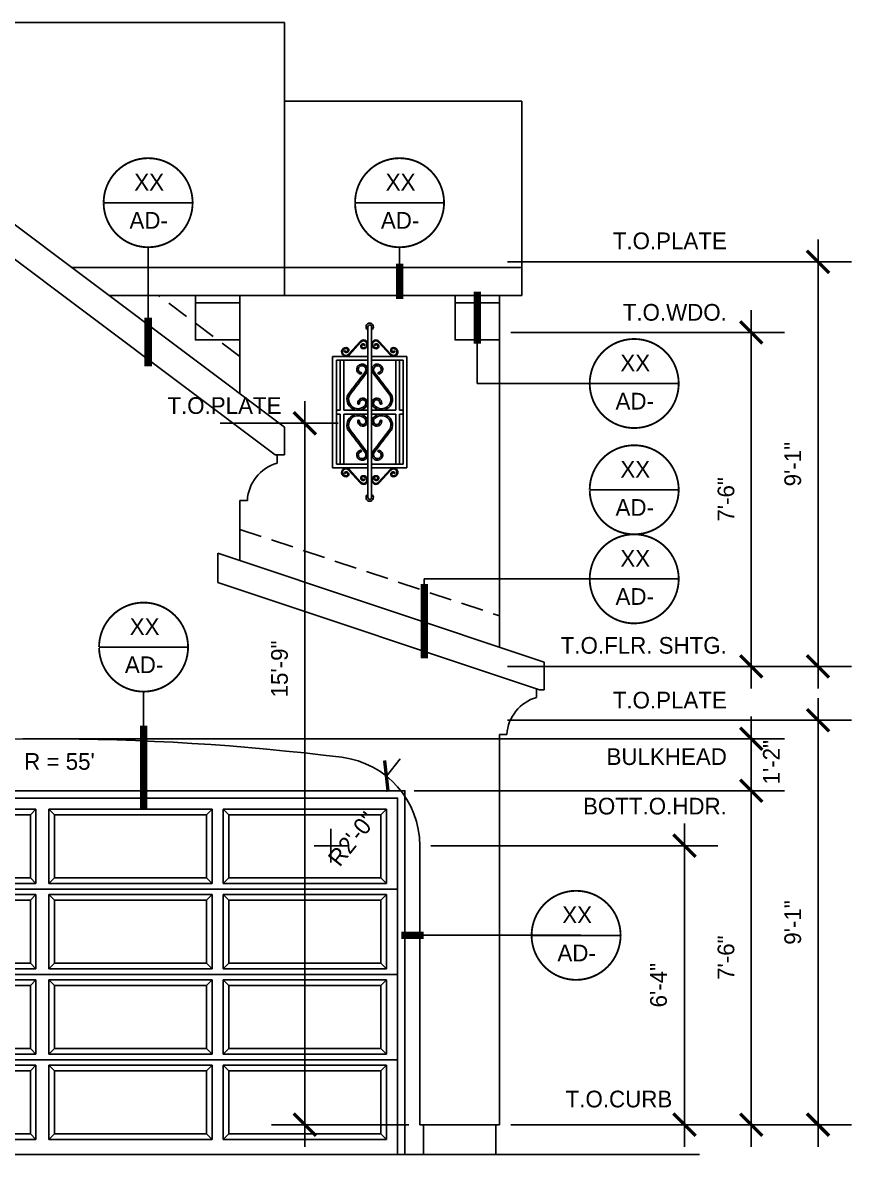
# Model space of a CAD drawing. Extents: x -1728 to 0, y -1152 to 0.
# Drawn here: x -468.5 to -245.1, y -785.5 to -480.5 of the extents above; entities that cross this region are included whole.
import ezdxf

# ---------------------------------------------------------------- set-up
doc = ezdxf.new("R2010")
doc.units = 0
doc.header["$LTSCALE"] = 48
doc.header["$MEASUREMENT"] = 0
doc.header["$PDMODE"] = 3
doc.header["$PDSIZE"] = -2
doc.linetypes.add('HIDDEN2', pattern=[0.1875, 0.125, -0.0625])
doc.layers.get('0').update_dxf_attribs({"linetype": 'CONTINUOUS'})
doc.layers.get('DEFPOINTS').update_dxf_attribs({"linetype": 'CONTINUOUS'})
for name, color, linetype in [('1EL-7', 7, 'CONTINUOUS'), ('A-DIMS', 3, 'CONTINUOUS'), ('A-EXT ELEV', 7, 'CONTINUOUS'), ('A-EXT ELEV CORBELS', 3, 'CONTINUOUS'), ('A-EXT ELEV DR-WDO', 240, 'CONTINUOUS'), ('A-EXT ELEV TRIM', 42, 'CONTINUOUS'), ('A-SECT', 7, 'CONTINUOUS'), ('A-SYM-TEXT', 3, 'CONTINUOUS'), ('A-SYMTEXT', 2, 'CONTINUOUS'), ('A-TEXT', 3, 'CONTINUOUS')]:
    doc.layers.add(name, color=color, linetype=linetype)
doc.styles.get("Standard").update_dxf_attribs({"font": 'ERASMD.TTF', "height": 4.5})
doc.dimstyles.new('ARCHITECTURE', dxfattribs={"dimscale": 48, "dimtxt": 0.18, "dimasz": 0.125, "dimexe": 0.1875, "dimexo": 0.0625, "dimgap": 0.09375, "dimtad": 1, "dimdec": 4, "dimzin": 3, "dimdsep": 46, "dimlunit": 4, "dimtxsty": 'Standard', "dimblk1": 'ARCHTICK', "dimblk2": 'ARCHTICK', "dimsah": 1, "dimcen": 0.09375, "dimdle": 0.125, "dimclrd": 1, "dimclre": 1, "dimclrt": 3, "dimadec": 0, "dimazin": 0, "dimtfac": 1, "dimtdec": 4, "dimtofl": 0, "dimtmove": 2, "dimatfit": 3, "dimldrblk": 'ARCHTICK', "dimfxl": 1, "dimfrac": 2, "dimtolj": 1, "dimtzin": 0, "dimarcsym": 0})

# ---------------------------------------------------------------- blocks, each defined once
blk = doc.blocks.new('A$C4E281F30')
at = {"layer": 'A-EXT ELEV DR-WDO'}
for p, q in [((-191, -5), (-191, -25)), ((-147, -5), (-191, -5)), ((-191, -5), (-189.5, -6.5)), ((-147, -5), (-148.5, -6.5)), ((-147, -25), (-147, -5)), ((-143.5, -5), (-143.5, -25)), ((-99.5, -5), (-143.5, -5)), ((-143.5, -5), (-142, -6.5)), ((-99.5, -5), (-101, -6.5)), ((-99.5, -25), (-99.5, -5)), ((-96, -5), (-96, -25)), ((-52, -5), (-96, -5)), ((-96, -5), (-94.5, -6.5)), ((-52, -5), (-53.5, -6.5)), ((-52, -25), (-52, -5)), ((-49, -5), (-49, -25)), ((-5, -5), (-49, -5)), ((-49, -5), (-47.5, -6.5)), ((-5, -5), (-6.5, -6.5)), ((-5, -25), (-5, -5)), ((-189.5, -6.5), (-148.5, -6.5)), ((-189.5, -23.5), (-189.5, -6.5)), ((-148.5, -6.5), (-148.5, -23.5)), ((-142, -6.5), (-101, -6.5)), ((-142, -23.5), (-142, -6.5)), ((-101, -6.5), (-101, -23.5)), ((-94.5, -6.5), (-53.5, -6.5)), ((-94.5, -23.5), (-94.5, -6.5)), ((-53.5, -6.5), (-53.5, -23.5)), ((-47.5, -6.5), (-6.5, -6.5)), ((-47.5, -23.5), (-47.5, -6.5)), ((-6.5, -6.5), (-6.5, -23.5)), ((-191, -25), (-189.5, -23.5)), ((-148.5, -23.5), (-189.5, -23.5)), ((-147, -25), (-148.5, -23.5)), ((-143.5, -25), (-142, -23.5)), ((-101, -23.5), (-142, -23.5)), ((-99.5, -25), (-101, -23.5)), ((-96, -25), (-94.5, -23.5)), ((-53.5, -23.5), (-94.5, -23.5)), ((-52, -25), (-53.5, -23.5)), ((-49, -25), (-47.5, -23.5)), ((-6.5, -23.5), (-47.5, -23.5)), ((-5, -25), (-6.5, -23.5)), ((-194, -26.5), (-5, -26.5)), ((-191, -25), (-147, -25)), ((-143.5, -25), (-99.5, -25)), ((-96, -25), (-52, -25)), ((-49, -25), (-5, -25)), ((-5, -26.5), (-2, -26.5)), ((-191, -28), (-191, -48)), ((-147, -28), (-191, -28)), ((-191, -28), (-189.5, -29.5)), ((-189.5, -29.5), (-148.5, -29.5)), ((-189.5, -46.5), (-189.5, -29.5)), ((-147, -28), (-148.5, -29.5)), ((-148.5, -29.5), (-148.5, -46.5)), ((-147, -48), (-147, -28)), ((-143.5, -28), (-143.5, -48)), ((-99.5, -28), (-143.5, -28)), ((-143.5, -28), (-142, -29.5)), ((-142, -29.5), (-101, -29.5)), ((-142, -46.5), (-142, -29.5)), ((-99.5, -28), (-101, -29.5)), ((-101, -29.5), (-101, -46.5)), ((-99.5, -48), (-99.5, -28)), ((-96, -28), (-96, -48)), ((-52, -28), (-96, -28)), ((-96, -28), (-94.5, -29.5)), ((-94.5, -29.5), (-53.5, -29.5)), ((-94.5, -46.5), (-94.5, -29.5)), ((-52, -28), (-53.5, -29.5)), ((-53.5, -29.5), (-53.5, -46.5)), ((-52, -48), (-52, -28)), ((-49, -28), (-49, -48)), ((-5, -28), (-49, -28)), ((-49, -28), (-47.5, -29.5)), ((-47.5, -29.5), (-6.5, -29.5)), ((-47.5, -46.5), (-47.5, -29.5)), ((-5, -28), (-6.5, -29.5)), ((-6.5, -29.5), (-6.5, -46.5)), ((-5, -48), (-5, -28)), ((-191, -48), (-189.5, -46.5)), ((-191, -48), (-147, -48)), ((-148.5, -46.5), (-189.5, -46.5)), ((-147, -48), (-148.5, -46.5)), ((-143.5, -48), (-142, -46.5)), ((-143.5, -48), (-99.5, -48)), ((-101, -46.5), (-142, -46.5)), ((-99.5, -48), (-101, -46.5)), ((-96, -48), (-94.5, -46.5)), ((-96, -48), (-52, -48)), ((-53.5, -46.5), (-94.5, -46.5)), ((-52, -48), (-53.5, -46.5)), ((-49, -48), (-47.5, -46.5)), ((-49, -48), (-5, -48)), ((-6.5, -46.5), (-47.5, -46.5)), ((-5, -48), (-6.5, -46.5)), ((-194, -49.5), (-5, -49.5)), ((-191, -51), (-191, -71)), ((-147, -51), (-191, -51)), ((-191, -51), (-189.5, -52.5)), ((-147, -51), (-148.5, -52.5)), ((-147, -71), (-147, -51)), ((-143.5, -51), (-143.5, -71)), ((-99.5, -51), (-143.5, -51)), ((-143.5, -51), (-142, -52.5)), ((-99.5, -51), (-101, -52.5)), ((-99.5, -71), (-99.5, -51)), ((-96, -51), (-96, -71)), ((-52, -51), (-96, -51)), ((-96, -51), (-94.5, -52.5)), ((-52, -51), (-53.5, -52.5)), ((-52, -71), (-52, -51)), ((-49, -51), (-49, -71)), ((-5, -51), (-49, -51)), ((-49, -51), (-47.5, -52.5)), ((-5, -51), (-6.5, -52.5)), ((-5, -49.5), (-2, -49.5)), ((-5, -71), (-5, -51)), ((-189.5, -52.5), (-148.5, -52.5)), ((-189.5, -69.5), (-189.5, -52.5)), ((-148.5, -52.5), (-148.5, -69.5)), ((-142, -52.5), (-101, -52.5)), ((-142, -69.5), (-142, -52.5)), ((-101, -52.5), (-101, -69.5)), ((-94.5, -52.5), (-53.5, -52.5)), ((-94.5, -69.5), (-94.5, -52.5)), ((-53.5, -52.5), (-53.5, -69.5)), ((-47.5, -52.5), (-6.5, -52.5)), ((-47.5, -69.5), (-47.5, -52.5)), ((-6.5, -52.5), (-6.5, -69.5)), ((-191, -71), (-189.5, -69.5)), ((-148.5, -69.5), (-189.5, -69.5)), ((-147, -71), (-148.5, -69.5)), ((-143.5, -71), (-142, -69.5)), ((-101, -69.5), (-142, -69.5)), ((-99.5, -71), (-101, -69.5)), ((-96, -71), (-94.5, -69.5)), ((-53.5, -69.5), (-94.5, -69.5)), ((-52, -71), (-53.5, -69.5)), ((-49, -71), (-47.5, -69.5)), ((-6.5, -69.5), (-47.5, -69.5)), ((-5, -71), (-6.5, -69.5)), ((-194, -72.5), (-5, -72.5)), ((-191, -71), (-147, -71)), ((-143.5, -71), (-99.5, -71)), ((-96, -71), (-52, -71)), ((-49, -71), (-5, -71)), ((-5, -72.5), (-2, -72.5)), ((-191, -74), (-191, -94)), ((-147, -74), (-191, -74)), ((-191, -74), (-189.5, -75.5)), ((-189.5, -75.5), (-148.5, -75.5)), ((-189.5, -92.5), (-189.5, -75.5)), ((-147, -74), (-148.5, -75.5)), ((-148.5, -75.5), (-148.5, -92.5)), ((-147, -94), (-147, -74)), ((-143.5, -74), (-143.5, -94)), ((-99.5, -74), (-143.5, -74)), ((-143.5, -74), (-142, -75.5)), ((-142, -75.5), (-101, -75.5)), ((-142, -92.5), (-142, -75.5)), ((-99.5, -74), (-101, -75.5)), ((-101, -75.5), (-101, -92.5)), ((-99.5, -94), (-99.5, -74)), ((-96, -74), (-96, -94)), ((-52, -74), (-96, -74)), ((-96, -74), (-94.5, -75.5)), ((-94.5, -75.5), (-53.5, -75.5)), ((-94.5, -92.5), (-94.5, -75.5)), ((-52, -74), (-53.5, -75.5)), ((-53.5, -75.5), (-53.5, -92.5)), ((-52, -94), (-52, -74)), ((-49, -74), (-49, -94)), ((-5, -74), (-49, -74)), ((-49, -74), (-47.5, -75.5)), ((-49, -74), (-49, -94)), ((-5, -74), (-49, -74)), ((-49, -74), (-47.5, -75.5)), ((-47.5, -75.5), (-6.5, -75.5)), ((-47.5, -92.5), (-47.5, -75.5)), ((-47.5, -75.5), (-6.5, -75.5)), ((-47.5, -92.5), (-47.5, -75.5)), ((-5, -74), (-6.5, -75.5)), ((-5, -74), (-6.5, -75.5)), ((-6.5, -75.5), (-6.5, -92.5)), ((-6.5, -75.5), (-6.5, -92.5)), ((-5, -94), (-5, -74)), ((-5, -94), (-5, -74)), ((-191, -94), (-189.5, -92.5)), ((-191, -94), (-147, -94)), ((-148.5, -92.5), (-189.5, -92.5)), ((-147, -94), (-148.5, -92.5)), ((-143.5, -94), (-142, -92.5)), ((-143.5, -94), (-99.5, -94)), ((-101, -92.5), (-142, -92.5)), ((-99.5, -94), (-101, -92.5)), ((-96, -94), (-94.5, -92.5)), ((-96, -94), (-52, -94)), ((-53.5, -92.5), (-94.5, -92.5)), ((-52, -94), (-53.5, -92.5)), ((-49, -94), (-47.5, -92.5)), ((-49, -94), (-47.5, -92.5)), ((-49, -94), (-5, -94)), ((-49, -94), (-5, -94)), ((-6.5, -92.5), (-47.5, -92.5)), ((-6.5, -92.5), (-47.5, -92.5)), ((-5, -94), (-6.5, -92.5)), ((-5, -94), (-6.5, -92.5))]:
    blk.add_line(p, q, dxfattribs=at)
blk.add_lwpolyline([(-196, -98), (-196, 0), (0, 0), (0, -98)], dxfattribs=at)
blk.add_lwpolyline([(-194, -2), (-2, -2), (-2, -98), (-194, -98)], close=True, dxfattribs=at)
blk = doc.blocks.new('_ARCHTICK')
at = {"color": 0, "linetype": 'ByBlock', "const_width": 0.15}
blk.add_lwpolyline([(-0.5, -0.5), (0.5, 0.5)], dxfattribs=at)
blk = doc.blocks.new('*D47')
at = {"layer": 'A-DIMS', "color": 1, "lineweight": -2}
for p, q in [((-254.05, -783.5), (-254.05, -662.53)), ((-337.8, -668.53), (-245.05, -668.53)), ((-336.92, -777.5), (-245.05, -777.5))]:
    blk.add_line(p, q, dxfattribs=at)
at = {"layer": 'DEFPOINTS', "color": 0}
for p in [(-340.8, -668.53), (-254.05, -668.53), (-339.92, -777.5)]:
    blk.add_point(p, dxfattribs=at)
at = {"layer": 'A-DIMS', "color": 1, "lineweight": -2, "xscale": 6, "yscale": 6, "zscale": 6}
for p, rotation in [((-254.05, -668.53), 90), ((-254.05, -777.5), 270)]:
    blk.add_blockref('_ARCHTICK', p, dxfattribs=dict(at, rotation=rotation))
at = {"layer": 'A-DIMS', "color": 3, "insert": (-260.84, -723.02), "char_height": 4.5, "attachment_point": 5, "rotation": 90}
blk.add_mtext('\\A1;9\'-1"', dxfattribs=at)
blk = doc.blocks.new('*D48')
at = {"layer": 'A-DIMS', "color": 1, "lineweight": -2}
for p, q in [((-254.05, -660), (-254.05, -539)), ((-337.8, -545), (-245.05, -545)), ((-337.8, -654), (-245.05, -654))]:
    blk.add_line(p, q, dxfattribs=at)
at = {"layer": 'DEFPOINTS', "color": 0}
for p in [(-340.8, -545), (-254.05, -545), (-340.8, -654)]:
    blk.add_point(p, dxfattribs=at)
at = {"layer": 'A-DIMS', "color": 1, "lineweight": -2, "xscale": 6, "yscale": 6, "zscale": 6}
for p, rotation in [((-254.05, -545), 90), ((-254.05, -654), 270)]:
    blk.add_blockref('_ARCHTICK', p, dxfattribs=dict(at, rotation=rotation))
at = {"layer": 'A-DIMS', "color": 3, "insert": (-260.84, -599.5), "char_height": 4.5, "attachment_point": 5, "rotation": 90}
blk.add_mtext('\\A1;9\'-1"', dxfattribs=at)
blk = doc.blocks.new('*D49')
at = {"layer": 'A-DIMS', "color": 1, "lineweight": -2}
for p, q in [((-272.05, -783.5), (-272.05, -681.5)), ((-336.92, -687.5), (-263.05, -687.5)), ((-336.92, -777.5), (-263.05, -777.5))]:
    blk.add_line(p, q, dxfattribs=at)
at = {"layer": 'DEFPOINTS', "color": 0}
for p in [(-339.92, -687.5), (-272.05, -687.5), (-339.92, -777.5)]:
    blk.add_point(p, dxfattribs=at)
at = {"layer": 'A-DIMS', "color": 1, "lineweight": -2, "xscale": 6, "yscale": 6, "zscale": 6}
for p, rotation in [((-272.05, -687.5), 90), ((-272.05, -777.5), 270)]:
    blk.add_blockref('_ARCHTICK', p, dxfattribs=dict(at, rotation=rotation))
at = {"layer": 'A-DIMS', "color": 3, "insert": (-278.84, -732.5), "char_height": 4.5, "attachment_point": 5, "rotation": 90}
blk.add_mtext('\\A1;7\'-6"', dxfattribs=at)
blk = doc.blocks.new('*D50')
at = {"layer": 'A-DIMS', "color": 1, "lineweight": -2}
for p, q in [((-272.05, -660), (-272.05, -558)), ((-336.92, -564), (-263.05, -564)), ((-336.92, -654), (-263.05, -654))]:
    blk.add_line(p, q, dxfattribs=at)
at = {"layer": 'DEFPOINTS', "color": 0}
for p in [(-339.92, -564), (-272.05, -564), (-339.92, -654)]:
    blk.add_point(p, dxfattribs=at)
at = {"layer": 'A-DIMS', "color": 1, "lineweight": -2, "xscale": 6, "yscale": 6, "zscale": 6}
for p, rotation in [((-272.05, -564), 90), ((-272.05, -654), 270)]:
    blk.add_blockref('_ARCHTICK', p, dxfattribs=dict(at, rotation=rotation))
at = {"layer": 'A-DIMS', "color": 3, "insert": (-278.84, -609), "char_height": 4.5, "attachment_point": 5, "rotation": 90}
blk.add_mtext('\\A1;7\'-6"', dxfattribs=at)
blk = doc.blocks.new('*D71')
at = {"layer": 'A-DIMS', "color": 1, "lineweight": -2}
for p, q in [((-272.05, -693.5), (-272.05, -667.5)), ((-460.42, -673.5), (-263.05, -673.5)), ((-362.92, -687.5), (-263.05, -687.5))]:
    blk.add_line(p, q, dxfattribs=at)
at = {"layer": 'DEFPOINTS', "color": 0}
for p in [(-463.42, -673.5), (-272.05, -673.5), (-365.92, -687.5)]:
    blk.add_point(p, dxfattribs=at)
at = {"layer": 'A-DIMS', "color": 1, "lineweight": -2, "xscale": 6, "yscale": 6, "zscale": 6}
for p, rotation in [((-272.05, -673.5), 90), ((-272.05, -687.5), 270)]:
    blk.add_blockref('_ARCHTICK', p, dxfattribs=dict(at, rotation=rotation))
at = {"layer": 'A-DIMS', "color": 3, "insert": (-266.64, -679.83), "char_height": 4.5, "attachment_point": 5, "rotation": 90}
blk.add_mtext('\\A1;1\'-2"', dxfattribs=at)
blk = doc.blocks.new('*D72')
at = {"layer": 'A-DIMS', "color": 1, "lineweight": -2}
for p, q in [((-290.05, -783.5), (-290.05, -696.32)), ((-358.42, -702.32), (-281.05, -702.32)), ((-336.92, -777.5), (-281.05, -777.5))]:
    blk.add_line(p, q, dxfattribs=at)
at = {"layer": 'DEFPOINTS', "color": 0}
for p in [(-361.42, -702.32), (-290.05, -702.32), (-339.92, -777.5)]:
    blk.add_point(p, dxfattribs=at)
at = {"layer": 'A-DIMS', "color": 1, "lineweight": -2, "xscale": 6, "yscale": 6, "zscale": 6}
for p, rotation in [((-290.05, -702.32), 90), ((-290.05, -777.5), 270)]:
    blk.add_blockref('_ARCHTICK', p, dxfattribs=dict(at, rotation=rotation))
at = {"layer": 'A-DIMS', "color": 3, "insert": (-297.03, -739.91), "char_height": 4.5, "attachment_point": 5, "rotation": 90}
blk.add_mtext('\\A1;6\'-4"', dxfattribs=at)
blk = doc.blocks.new('*D73')
at = {"layer": 'A-DIMS', "color": 1, "lineweight": -2}
for p, q in [((-370.44, -683.57), (-366.69, -678.88)), ((-385.42, -706.82), (-385.42, -697.82)), ((-389.92, -702.32), (-380.92, -702.32))]:
    blk.add_line(p, q, dxfattribs=at)
at = {"layer": 'DEFPOINTS', "color": 0}
for p in [(-370.44, -683.57), (-385.42, -702.32)]:
    blk.add_point(p, dxfattribs=at)
at = {"layer": 'A-DIMS', "color": 1, "lineweight": -2, "xscale": 6, "yscale": 6, "zscale": 6, "rotation": 231.3696670565766}
blk.add_blockref('_ARCHTICK', (-370.44, -683.57), dxfattribs=at)
at = {"layer": 'A-DIMS', "color": 3, "insert": (-379.66, -700.5), "char_height": 4.5, "attachment_point": 5, "rotation": 51.3697}
blk.add_mtext('\\A1;R2\'-0"', dxfattribs=at)
blk = doc.blocks.new('*D77')
at = {"layer": 'A-DIMS', "color": 1, "lineweight": -2}
for p, q in [((-392.42, -582.5), (-392.42, -783.5)), ((-415.28, -588.5), (-383.42, -588.5)), ((-364.42, -777.5), (-401.42, -777.5))]:
    blk.add_line(p, q, dxfattribs=at)
at = {"layer": 'DEFPOINTS', "color": 0}
for p in [(-418.28, -588.5), (-392.42, -777.5), (-361.42, -777.5)]:
    blk.add_point(p, dxfattribs=at)
at = {"layer": 'A-DIMS', "color": 1, "lineweight": -2, "xscale": 6, "yscale": 6, "zscale": 6}
for p, rotation in [((-392.42, -588.5), 90), ((-392.42, -777.5), 270)]:
    blk.add_blockref('_ARCHTICK', p, dxfattribs=dict(at, rotation=rotation))
at = {"layer": 'A-DIMS', "color": 3, "insert": (-399.24, -654.7), "char_height": 4.5, "attachment_point": 5, "rotation": 90}
blk.add_mtext('\\A1;15\'-9"', dxfattribs=at)

msp = doc.modelspace()

# ---------------------------------------------------------------- linework, layer by layer
at = {"layer": '1EL-7'}
for p, q in [((-407.92172, -609.26112), (-409.92126, -609.26112)), ((-337.92172, -672.34348), (-339.92126, -672.34348))]:
    msp.add_line(p, q, dxfattribs=at)
for centre, radius, start, end in [((-463.42126, -1331.14037), 657.64037, 82.92571587, 97.07428413), ((-385.42126, -702.31913), 24, 0, 82.8375077)]:
    msp.add_arc(centre, radius, start, end, dxfattribs=at)
at = {"layer": 'A-EXT ELEV'}
for p, q in [((-397.92126, -480.52786), (-932.42126, -480.52786)), ((-397.92126, -546.52786), (-397.92126, -480.52786)), ((-333.92126, -501.65286), (-397.92126, -501.65286)), ((-333.92126, -546.52786), (-333.92126, -501.65286)), ((-397.92126, -589.5), (-498.42126, -514.125)), ((-400.42126, -597), (-498.42126, -523.5)), ((-455.21744, -546.52786), (-333.92126, -546.52786)), ((-397.92126, -546.52786), (-397.92126, -554.02786)), ((-333.92126, -554.02786), (-333.92126, -546.52786)), ((-445.21744, -554.02786), (-333.92126, -554.02786)), ((-409.92126, -580.5), (-409.92126, -554.02786)), ((-339.92126, -648.84348), (-339.92126, -554.02786)), ((-397.92126, -589.5), (-397.92126, -597)), ((-397.92126, -597), (-400.42126, -597)), ((-399.92172, -599.26112), (-399.92172, -597)), ((-409.92126, -609.26112), (-409.92126, -625.51015)), ((-415.92126, -623.51015), (-415.92126, -631.41584)), ((-415.92126, -623.51015), (-327.92126, -652.84348)), ((-415.92126, -631.41584), (-329.13834, -660.34348)), ((-327.92126, -652.84348), (-327.92126, -660.34348)), ((-329.92172, -662.34348), (-329.92172, -660.08236)), ((-327.92126, -660.34348), (-329.13834, -660.34348)), ((-339.92126, -777.5), (-339.92126, -672.34348)), ((-339.92126, -777.5), (-361.42126, -777.5)), ((-340.92126, -777.5), (-340.92126, -785.5)), ((-340.92126, -777.5), (-340.92126, -785.5)), ((-286.02475, -785.5), (-1098.57532, -785.5))]:
    msp.add_line(p, q, dxfattribs=at)
at = {"layer": 'A-EXT ELEV', "linetype": 'HIDDEN2'}
for p, q in [((-409.92126, -570.5), (-431.88411, -554.02786)), ((-409.92126, -617.07741), (-339.92126, -640.41074))]:
    msp.add_line(p, q, dxfattribs=at)
at = {"layer": 'A-EXT ELEV'}
for centre in [(-396.87266, -609.90037), (-326.87266, -672.98273)]:
    msp.add_arc(centre, 11.06753, 105.9915488, 176.6888347, dxfattribs=at)
at = {"layer": 'A-EXT ELEV CORBELS'}
for points in [[(-409.92126, -556.02786), (-409.92126, -554.02786), (-421.92126, -554.02786), (-421.92126, -566.02786), (-409.92126, -566.02786), (-409.92126, -556.02786), (-421.92126, -556.02786)], [(-339.92126, -556.02786), (-339.92126, -554.02786), (-351.92126, -554.02786), (-351.92126, -566.02786), (-339.92126, -566.02786), (-339.92126, -556.02786), (-351.92126, -556.02786)]]:
    msp.add_lwpolyline(points, dxfattribs=at)
at = {"layer": 'A-EXT ELEV TRIM', "color": 2}
for p, q in [((-375.42126, -562.5), (-375.42126, -608.5)), ((-374.42126, -562.5), (-374.42126, -608.5)), ((-375.42126, -570.5), (-384.92126, -570.5)), ((-384.92126, -570.5), (-384.92126, -600.5)), ((-375.42126, -571.5), (-383.92126, -571.5)), ((-383.92126, -571.5), (-383.92126, -599.5)), ((-364.92126, -570.5), (-374.42126, -570.5)), ((-365.92126, -571.5), (-374.42126, -571.5)), ((-365.92126, -571.5), (-365.92126, -599.5)), ((-364.92126, -570.5), (-364.92126, -600.5)), ((-375.42126, -600.5), (-384.92126, -600.5)), ((-375.42126, -599.5), (-383.92126, -599.5)), ((-365.92126, -599.5), (-374.42126, -599.5)), ((-364.92126, -600.5), (-374.42126, -600.5))]:
    msp.add_line(p, q, dxfattribs=at)
at = {"layer": 'A-EXT ELEV TRIM', "color": 1}
for p, q in [((-377.50757, -566.45778), (-380.61286, -569.87537)), ((-380.42131, -570.03606), (-377.31602, -566.61847)), ((-369.42122, -570.03606), (-372.52651, -566.61847)), ((-372.33495, -566.45778), (-369.22966, -569.87537)), ((-382.92126, -571.5), (-382.92126, -585)), ((-381.92126, -571.5), (-381.92126, -585)), ((-367.92126, -571.5), (-367.92126, -585)), ((-366.92126, -571.5), (-366.92126, -585)), ((-382.92126, -585), (-383.92126, -585)), ((-375.42126, -585), (-381.92126, -585)), ((-367.92126, -585), (-374.42126, -585)), ((-365.92126, -585), (-366.92126, -585)), ((-382.92126, -586), (-383.92126, -586)), ((-382.92126, -586), (-382.92126, -599.5)), ((-381.92126, -586), (-381.92126, -599.5)), ((-375.42126, -586), (-381.92126, -586)), ((-367.92126, -586), (-374.42126, -586)), ((-367.92126, -586), (-367.92126, -599.5)), ((-366.92126, -586), (-366.92126, -599.5)), ((-365.92126, -586), (-366.92126, -586)), ((-377.50757, -604.54222), (-380.61286, -601.12463)), ((-380.42131, -600.96394), (-377.31602, -604.38153)), ((-369.42122, -600.96394), (-372.52651, -604.38153)), ((-372.33495, -604.54222), (-369.22966, -601.12463))]:
    msp.add_line(p, q, dxfattribs=at)
for centre, radius, start, end in [((-374.92126, -562.5), 1, 300, 240), ((-376.59663, -567.20053), 1.17537, 352.1016853, 140.8077757), ((-376.70618, -567.73503), 0.65103, 42.84261, 269.4356035), ((-376.59663, -567.20053), 0.92537, 352.4228364, 141.0237576), ((-373.24589, -567.20053), 1.17537, 39.1922243, 187.8983147), ((-373.24589, -567.20053), 0.92537, 38.9762424, 187.5771636), ((-373.13635, -567.73503), 0.65103, 270.5643965, 137.15739), ((-381.33225, -569.29332), 1.17537, 172.1016853, 320.8077757), ((-381.26864, -569.3546), 1.24788, 87.5956304, 169.7154194), ((-381.33225, -569.29332), 0.92537, 172.4228364, 321.0237576), ((-381.26864, -569.3546), 0.99788, 83.8317485, 169.4152759), ((-381.6084, -569.11651), 0.125, 42.84261, 222.84261), ((-381.2227, -568.75881), 0.65103, 222.84261, 89.4356035), ((-381.2227, -568.75881), 0.40103, 222.84261, 81.2100036), ((-376.70618, -567.73503), 0.40103, 42.84261, 261.2100036), ((-376.66024, -567.13925), 0.99788, 263.8317485, 349.4152759), ((-376.66024, -567.13925), 1.24788, 267.5956304, 349.7154194), ((-376.32048, -567.37734), 0.125, 222.84261, 42.84261), ((-373.18228, -567.13925), 1.24788, 190.2845806, 272.4043696), ((-373.18228, -567.13925), 0.99788, 190.5847241, 276.1682515), ((-373.52204, -567.37734), 0.125, 137.15739, 317.15739), ((-373.13635, -567.73503), 0.40103, 278.7899964, 137.15739), ((-368.51027, -569.29332), 1.17537, 219.1922243, 7.8983147), ((-368.61982, -568.75881), 0.65103, 90.5643965, 317.15739), ((-368.51027, -569.29332), 0.92537, 218.9762424, 7.5771636), ((-368.61982, -568.75881), 0.40103, 98.7899964, 317.15739), ((-368.57388, -569.3546), 0.99788, 10.5847241, 96.1682515), ((-368.57388, -569.3546), 1.24788, 10.2845806, 92.4043696), ((-368.23412, -569.11651), 0.125, 317.15739, 137.15739), ((-377.14363, -573.96154), 1.30151, 138.1391374, 258.1809268), ((-376.97226, -574.04427), 1.48528, 327.2898035, 140.1741532), ((-376.97217, -574.045), 1.0415, 325.9376003, 140.1465443), ((-372.87026, -574.04427), 1.48528, 39.8258468, 212.7101965), ((-372.87035, -574.045), 1.0415, 39.8534557, 214.0623997), ((-372.6989, -573.96154), 1.30151, 281.8190732, 41.8608626), ((10705.80345, -8996.10276), 13918.69329, 142.767720138, 142.799541321), ((10705.80926, -8996.10318), 13918.25793, 142.767486072, 142.799307298), ((-377.14363, -573.96154), 0.85719, 138.1391374, 258.1809268), ((-377.3647, -575.01801), 0.22216, 258.1809268, 78.1809268), ((-11455.65178, -8996.10318), 13918.25793, 37.200692702, 37.232513928), ((-11455.64597, -8996.10276), 13918.69329, 37.200458679, 37.232279862), ((-372.47782, -575.01801), 0.22216, 101.8190732, 281.8190732), ((-372.6989, -573.96154), 0.85719, 281.8190732, 41.8608626), ((-378.09858, -582.03634), 2.96366, 155.0110785, 325.560723), ((-378.09758, -582.0343), 2.52099, 155.8456987, 324.8002907), ((-376.81913, -583.06343), 1.33351, 331.518063, 184.5524666), ((-376.81913, -583.06343), 0.88919, 331.518063, 184.5524666), ((-373.02339, -583.06343), 1.33351, 355.4475334, 208.481937), ((-371.74394, -582.03634), 2.96366, 214.439277, 24.9889215), ((-373.02339, -583.06343), 0.88919, 355.4475334, 208.481937), ((-371.74494, -582.0343), 2.52099, 215.1997093, 24.1543013), ((-377.92698, -583.15164), 0.22216, 184.5524666, 4.5524666), ((-371.91554, -583.15164), 0.22216, 175.4475334, 355.4475334), ((-378.09858, -588.96366), 2.96366, 34.439277, 204.9889215), ((-378.09758, -588.9657), 2.52099, 35.1997093, 204.1543013), ((-376.81913, -587.93657), 1.33351, 175.4475334, 28.481937), ((-377.92698, -587.84836), 0.22216, 355.4475334, 175.4475334), ((-376.81913, -587.93657), 0.88919, 175.4475334, 28.481937), ((-373.02339, -587.93657), 1.33351, 151.518063, 4.5524666), ((-371.74394, -588.96366), 2.96366, 335.0110785, 145.560723), ((-373.02339, -587.93657), 0.88919, 151.518063, 4.5524666), ((-371.74494, -588.9657), 2.52099, 335.8456987, 144.8002907), ((-371.91554, -587.84836), 0.22216, 4.5524666, 184.5524666), ((10705.80345, 7825.10276), 13918.69329, 217.200458679, 217.232279862), ((10705.80926, 7825.10318), 13918.25793, 217.200692702, 217.232513928), ((-11455.65178, 7825.10318), 13918.25793, 322.767486072, 322.799307298), ((-11455.64597, 7825.10276), 13918.69329, 322.767720138, 322.799541321), ((-377.14363, -597.03846), 1.30151, 101.8190732, 221.8608626), ((-376.97226, -596.95573), 1.48528, 219.8258468, 32.7101965), ((-377.14363, -597.03846), 0.85719, 101.8190732, 221.8608626), ((-376.97217, -596.955), 1.0415, 219.8534557, 34.0623997), ((-377.3647, -595.98199), 0.22216, 281.8190732, 101.8190732), ((-372.87026, -596.95573), 1.48528, 147.2898035, 320.1741532), ((-372.87035, -596.955), 1.0415, 145.9376003, 320.1465443), ((-372.47782, -595.98199), 0.22216, 78.1809268, 258.1809268), ((-372.6989, -597.03846), 0.85719, 318.1391374, 78.1809268), ((-372.6989, -597.03846), 1.30151, 318.1391374, 78.1809268), ((-381.33225, -601.70668), 1.17537, 39.1922243, 187.8983147), ((-381.33225, -601.70668), 0.92537, 38.9762424, 187.5771636), ((-368.51027, -601.70668), 1.17537, 352.1016853, 140.8077757), ((-368.51027, -601.70668), 0.92537, 352.4228364, 141.0237576), ((-381.26864, -601.6454), 1.24788, 190.2845806, 272.4043696), ((-381.26864, -601.6454), 0.99788, 190.5847241, 276.1682515), ((-381.6084, -601.88349), 0.125, 137.15739, 317.15739), ((-381.2227, -602.24119), 0.65103, 270.5643965, 137.15739), ((-381.2227, -602.24119), 0.40103, 278.7899964, 137.15739), ((-376.59663, -603.79947), 1.17537, 219.1922243, 7.8983147), ((-376.70618, -603.26497), 0.65103, 90.5643965, 317.15739), ((-376.59663, -603.79947), 0.92537, 218.9762424, 7.5771636), ((-376.70618, -603.26497), 0.40103, 98.7899964, 317.15739), ((-376.66024, -603.86075), 0.99788, 10.5847241, 96.1682515), ((-376.66024, -603.86075), 1.24788, 10.2845806, 92.4043696), ((-376.32048, -603.62266), 0.125, 317.15739, 137.15739), ((-373.24589, -603.79947), 1.17537, 172.1016853, 320.8077757), ((-373.18228, -603.86075), 1.24788, 87.5956304, 169.7154194), ((-373.24589, -603.79947), 0.92537, 172.4228364, 321.0237576), ((-373.18228, -603.86075), 0.99788, 83.8317485, 169.4152759), ((-373.52204, -603.62266), 0.125, 42.84261, 222.84261), ((-373.13635, -603.26497), 0.65103, 222.84261, 89.4356035), ((-373.13635, -603.26497), 0.40103, 222.84261, 81.2100036), ((-368.61982, -602.24119), 0.65103, 42.84261, 269.4356035), ((-368.61982, -602.24119), 0.40103, 42.84261, 261.2100036), ((-368.57388, -601.6454), 0.99788, 263.8317485, 349.4152759), ((-368.57388, -601.6454), 1.24788, 267.5956304, 349.7154194), ((-368.23412, -601.88349), 0.125, 222.84261, 42.84261), ((-374.92126, -608.5), 1, 120, 60)]:
    msp.add_arc(centre, radius, start, end, dxfattribs=at)
at = {"layer": 'A-EXT ELEV TRIM'}
for centre, start, end in [((-374.92126, -562.5), 0, 180), ((-374.92126, -608.5), 180, 0)]:
    msp.add_arc(centre, 0.5, start, end, dxfattribs=at)
at = {"layer": 'A-SECT'}
for p, q in [((-361.42126, -702.31913), (-361.42126, -777.5)), ((-361.42126, -777.5), (-360.42126, -777.5)), ((-360.42126, -777.5), (-360.42126, -785.5))]:
    msp.add_line(p, q, dxfattribs=at)
at = {"layer": 'A-SYMTEXT'}
for p, q in [((-422.68371, -529.05316), (-446.67583, -529.05316)), ((-354.88842, -529.05316), (-378.88054, -529.05316)), ((-434.67583, -541.05316), (-434.67583, -560)), ((-366.88054, -541.05316), (-366.88054, -546.52786)), ((-345.92126, -567.02786), (-345.92126, -577.77592)), ((-345.92126, -577.77592), (-315.61103, -577.77592)), ((-291.61891, -577.77592), (-315.61103, -577.77592)), ((-291.62006, -606.41467), (-315.61218, -606.41467)), ((-360.2059, -630.41467), (-315.61103, -630.41467)), ((-360.2059, -631.83699), (-360.2059, -630.41467)), ((-291.61891, -630.41467), (-315.61103, -630.41467)), ((-423.91602, -648.80488), (-447.90814, -648.80488)), ((-435.90814, -660.80488), (-435.90814, -692.39526)), ((-318.0072, -726.47451), (-360.42126, -726.47451)), ((-307.2878, -726.47845), (-331.27992, -726.47845))]:
    msp.add_line(p, q, dxfattribs=at)
at = {"layer": 'A-SYMTEXT', "const_width": 0.5}
for points in [[(-446.674, -529.26258, 229.18166361), (-446.67583, -529.05316)], [(-378.87872, -529.26258, 229.18166361), (-378.88054, -529.05316)], [(-315.6092, -577.98534, 229.18166361), (-315.61103, -577.77592)], [(-315.61035, -606.6241, 229.18166361), (-315.61218, -606.41467)], [(-315.6092, -630.6241, 229.18166361), (-315.61103, -630.41467)], [(-447.90631, -649.01431, 229.18166361), (-447.90814, -648.80488)], [(-331.27809, -726.68788, 229.18166361), (-331.27992, -726.47845)]]:
    msp.add_lwpolyline(points, format="xyb", dxfattribs=at)
at = {"layer": 'A-SYMTEXT', "const_width": 2}
for points in [[(-366.88054, -545.50892), (-366.88054, -555.00892)], [(-345.92126, -553.02786), (-345.92126, -567.02786)], [(-434.67583, -560), (-434.67583, -573.1776)], [(-360.2059, -631.83699), (-360.2059, -651.81171)], [(-435.90814, -669.94082), (-435.90814, -692.39526)], [(-360.42126, -726.47451), (-366.42126, -726.47451)]]:
    msp.add_lwpolyline(points, dxfattribs=at)

# ---------------------------------------------------------------- block references
at = {"layer": 'A-EXT ELEV'}
msp.add_blockref('A$C4E281F30', (-365.42126, -687.5), dxfattribs=at)

# ---------------------------------------------------------------- texts
at = {"layer": 'A-SYM-TEXT', "char_height": 4.5, "attachment_point": 5}
for s, insert, width in [('XX', (-434.39371, -523.52065), 10.8292457), ('XX', (-366.59842, -523.52065), 10.8292457), ('AD-', (-434.52749, -533.81024), 10.8292457), ('AD-', (-366.7322, -533.81024), 10.8292457), ('XX', (-303.32891, -572.24341), 10.8292457), ('AD-', (-303.46269, -582.53299), 10.8292457), ('XX', (-303.33006, -600.88216), 10.8292457), ('AD-', (-303.46384, -611.17175), 10.8292457), ('XX', (-303.32891, -624.88216), 10.8292457), ('AD-', (-303.46269, -635.17175), 10.8292457), ('XX', (-435.62601, -643.27237), 10.8292457), ('AD-', (-435.7598, -653.56196), 10.8292457), ("R = 55'", (-458.58414, -679.64364), 37.0217443), ('XX', (-318.99779, -720.94594), 10.8292457), ('AD-', (-319.13158, -731.23553), 10.8292457)]:
    msp.add_mtext(s, dxfattribs=dict(at, insert=insert, width=width))
at = {"layer": 'A-TEXT', "char_height": 4.5, "attachment_point": 3}
for s, insert, width in [('T.O.PLATE', (-278.63016, -537.07431), 31.0252747), ('T.O.WDO.', (-278.63016, -556.34026), 31.0252747), ('T.O.PLATE', (-398.72028, -581.46662), 31.0252747), ('T.O.FLR. SHTG.', (-278.63016, -646.09026), 44.2054945), ('T.O.PLATE', (-278.63016, -660.84026), 31.0252747), ('BULKHEAD', (-278.63016, -676.06783), 31.0252747), ('BOTT.O.HDR.', (-278.63016, -689.40288), 31.0252747), ('T.O.CURB', (-293.34623, -768.33812), 27.2934066)]:
    msp.add_mtext(s, dxfattribs=dict(at, insert=insert, width=width))

# ---------------------------------------------------------------- dimensions: what is measured, and where the dimension line sits
at = {"layer": 'A-DIMS', "color": 1}
for base, p1, p2, picture, middle in [((-254.05249, -545), (-340.79626, -654), (-340.79626, -545), '*D48', (-260.83876, -599.5)), ((-272.05249, -564), (-339.92126, -654), (-339.92126, -564), '*D50', (-278.83876, -609)), ((-254.052491652, -668.53125), (-339.921261589, -777.5), (-340.796261589, -668.53125), '*D47', (-260.8387553883, -723.015625)), ((-272.05249, -687.5), (-339.92126, -777.5), (-339.92126, -687.5), '*D49', (-278.83876, -732.5))]:
    dim = msp.add_linear_dim(base=base, p1=p1, p2=p2, angle=90, dimstyle='ARCHITECTURE', dxfattribs=at)
    dim.commit()
    dim.dimension.update_dxf_attribs({"geometry": picture, "text_midpoint": middle})
at = {"layer": 'A-DIMS'}
for base, p1, p2, picture, middle in [((-392.42126, -777.5), (-418.27517, -588.5), (-361.42126, -777.5), '*D77', (-399.24379, -654.70088)), ((-272.05249, -673.5), (-365.92126, -687.5), (-463.42126, -673.5), '*D71', (-266.64482, -679.82913))]:
    dim = msp.add_linear_dim(base=base, p1=p1, p2=p2, angle=90, dimstyle='ARCHITECTURE', dxfattribs=at)
    dim.commit()
    dim.dimension.update_dxf_attribs({"geometry": picture, "text_midpoint": middle, "dimtype": 160})
dim = msp.add_radius_dim(center=(-385.42126, -702.31913), mpoint=(-370.43822, -683.57056), dimstyle='ARCHITECTURE', dxfattribs=at)
dim.commit()
dim.dimension.update_dxf_attribs({"geometry": '*D73', "text_midpoint": (-379.65927, -700.49904), "dimtype": 164})
dim = msp.add_linear_dim(base=(-290.05249, -702.31913), p1=(-339.92126, -777.5), p2=(-361.42126, -702.31913), angle=90, text='6\'-4"', dimstyle='ARCHITECTURE', dxfattribs=at)
dim.commit()
dim.dimension.update_dxf_attribs({"geometry": '*D72', "text_midpoint": (-297.03469, -739.90956), "dimtype": 160})

doc.saveas('drawing.dxf')
